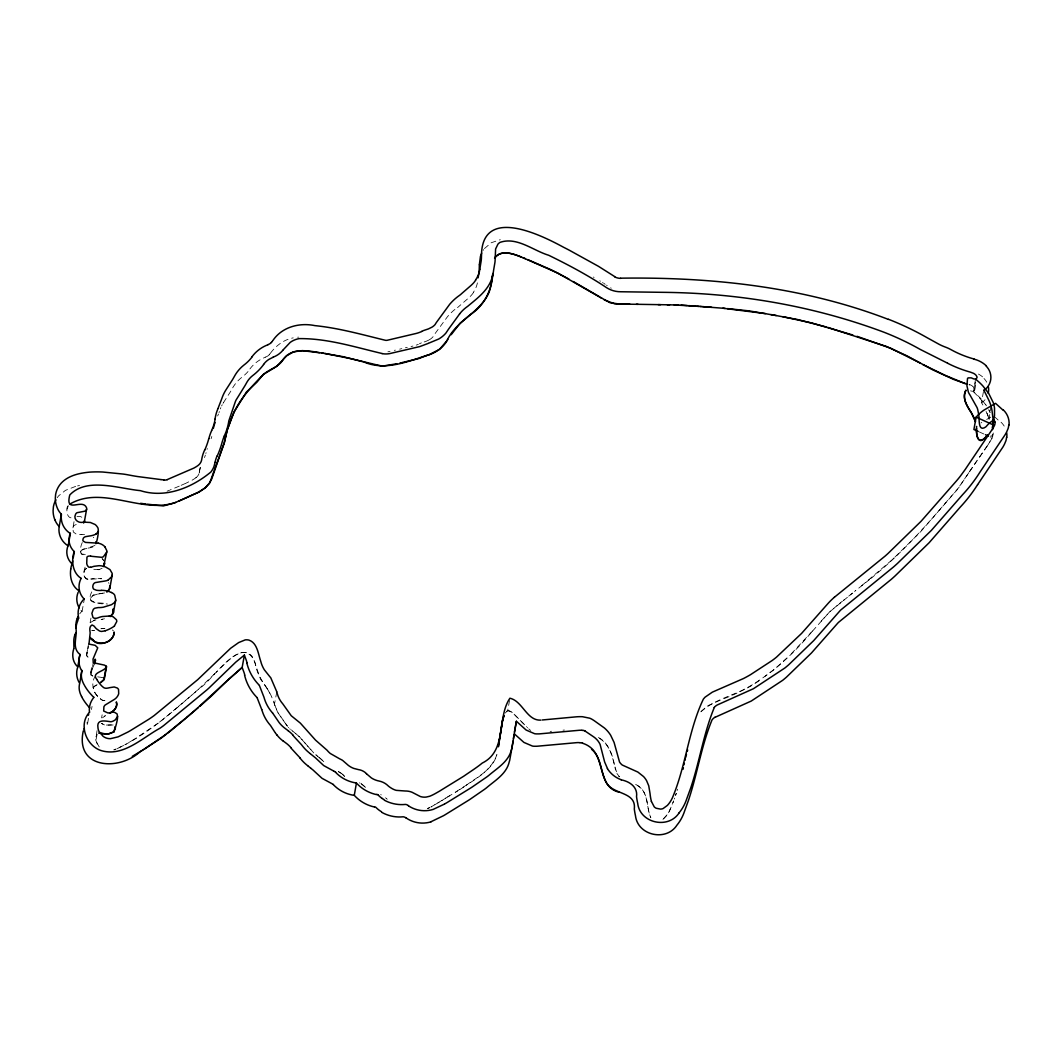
<?xml version="1.0" encoding="UTF-8"?>
<svg xmlns="http://www.w3.org/2000/svg" width="1062" height="1062" viewBox="0 0 1062 1062"><rect width="100%" height="100%" fill="white"/><g stroke="black" fill="none" stroke-linecap="round" stroke-linejoin="round"><path stroke-width="0.75" stroke-dasharray="5 3.75" d="M88.119 657.139L86.566 655.373L88.146 646.373C88.81 650.196 83.048 658.692 90.894 657.272M96.39 684.977C88.478 688.189 98.394 697.654 102.456 700.376C106.532 700.787 109.12 699.699 103.253 700.562C94.916 696.712 89.659 685.402 94.93 676.68M67.596 505.99C65.897 510.158 66.893 519.769 73.384 517.659M82.292 542.536C80.154 546.797 78.283 556.939 86.075 554.51L81.535 554.032L80.606 552.081L81.429 550.156L94.943 545.483M85.079 567.188C79.823 583.343 91.89 578.339 101.567 578.724L95.779 578.06L90.642 579.016M86.274 568.435C81.801 570.679 84.27 582.414 90.283 579.122M74.035 521.668L72.813 528.611L73.371 532.035L76.729 534.465L85.093 534.478L81.057 534.531M91.77 591.866C84.708 606.296 100.399 601.371 107.448 604.092M970.562 390.869C977.73 393.338 973.774 384.457 968.982 384.736C974.637 384.245 976.881 393.936 970.402 390.803M895 557.019L920.754 531.584L957.048 489.861L989.293 442.881L992.346 437.61L992.771 434.159L992.253 437.809L987.793 445.19M97.027 730.683L95.753 740.081L97.983 745.803M82.106 611.367L84.323 599.021M90.111 622.757L90.947 618.124M86.619 654.683L88.704 643.121M93.974 665.038L90.522 672.737L91.027 675.074L92.872 676.096L90.562 673.972L91.903 665.024M91.027 675.074L93.257 662.715M88.518 718.324L87.403 724.51L86.274 725.758M91.491 709.509L92.036 706.429M101.58 717.912L102.138 714.819M199.244 472.577L200.24 466.975M286.236 724.616L287.43 726.209L277.54 712.058L274.447 704.239L276.81 691.84M505.207 713.04L507.702 710.571L509.654 699.765M975.487 379.081L973.628 391.705L975.859 379.36M974.797 389.9L976.177 382.187M983.399 391.812L981.461 402.617A25.262 24.811 10.2 0 1 983.146 405.551L983.651 406.573M989.08 419.517L990.7 407.476M992.718 436.309L993.315 432.991M80.632 551.789C82.969 546.518 90.695 549.558 94.598 545.775M90.668 598.039L93.443 594.813L104.886 592.848M84.535 570.281L86.487 568.396M95.912 736.855L96.801 734.612M72.92 527.841L73.397 526.5A3.85 3.783 10.2 0 1 74.791 525.053L76.809 524.362M67.039 509.07L68.393 505.711M90.522 672.737L93.735 665.516M677.118 790.566L677.569 789.172M92.991 687.486L97.611 684.406M219.383 411.578L219.024 412.56M674.29 799.062L674.635 798.12M672.923 802.819L673.613 800.934L668.821 812.775L662.051 820.355L667.732 814.488L672.219 804.691M218.453 414.021L217.657 415.959M223.432 402.671L230.189 392.17A100.332 98.554 10.2 0 0 232.074 388.904A37.595 36.931 10.2 0 1 241.552 377.528A42.215 41.471 10.2 0 0 250.061 369.045M968.942 472.537L959.225 487.06L949.189 498.782M969.553 471.555L976.854 460.842M473.36 292.621L473.002 293.178A22.01 21.612 10.2 0 1 470.878 295.78L469.935 296.723A59.406 58.357 10.2 0 1 467.545 298.913L459.355 306.002A19.859 19.514 10.2 0 1 457.483 307.595M483.197 250.327L483.675 249.61M987.315 445.921L977.783 459.647M97.12 734.2L95.846 740.864L99.576 747.568L98.474 746.413M700.854 711.832C718.045 696.141 744.09 694.017 761.905 678.352M270.571 353.035C276.093 345.601 283.952 339.601 293.218 337.862M270.252 353.447L269.589 354.257A18.107 17.788 10.2 0 1 269.323 354.562L269.164 354.735M484.445 248.561L491.241 242.747L500.295 239.68M701.132 711.487L707.518 705.872L720.793 699.924M812.523 631.107L829.568 611.951L852.202 593.353M791.19 653.887L813.957 629.447M821.165 621.137L829.568 611.951L838.33 604.504M811.076 632.766C787.061 661.36 757.578 686.384 722.12 699.38M947.769 500.295C924.02 528.279 899.275 555.692 870.561 578.71M116.873 748.816C148.242 734.107 174.022 710.544 199.882 688.03C212.931 680.463 242.986 630.629 255.504 663.75C256.924 677.914 268.274 686.689 272.682 699.446M216.223 672.246L217.697 670.799M220.644 667.892C228.264 660.63 243.225 644.382 252.676 657.139M214.75 673.693L196.457 691.163L177.898 706.894M892.983 558.97L893.992 557.988M891.974 559.939L859.251 587.764M787.022 657.882L774.304 669.458L764.998 676.295M177.115 707.584L162.167 720.076M196.045 477.621L196.404 477.329A9.08 8.921 10.2 0 0 199.417 472.271M839.365 603.667L842.471 601.158M196.125 477.568L196.191 477.515A25.634 25.183 10.2 0 1 193.297 479.48L192.634 479.878A55.251 54.268 10.2 0 1 191.611 480.449L186.155 483.13M869.526 579.547L854.552 591.481M843.507 600.322L844.542 599.486M848.684 596.154L855.733 590.552M158.026 723.275L134.502 739.112M159.526 722.107L161.026 720.952M455.625 792.146C470.612 781.619 490.817 772.711 496.897 754.564C492.741 769.923 476.785 777.211 464.89 786.252M463.908 786.942L458.598 790.354M449.651 795.743L430.96 807.014L441.102 801.067M441.619 800.721L446.677 797.549M133.878 739.497L125.581 744.435M447.66 796.938L457.603 790.951M429.287 339.8L429.725 339.535A13.979 13.74 10.2 0 0 432.924 336.893A26.417 25.939 10.2 0 1 434.292 334.649L447.5 316.675A52.29 51.374 10.2 0 1 457.43 307.529M986.664 419.45L990.833 417.114M123.683 745.471L113.82 749.918L115.877 749.214M428.822 340.052L426.181 341.274A10.633 10.434 10.2 0 1 425.344 341.552L421.402 342.88M185.717 483.329L179.943 485.852M179.266 486.144L170.278 489.887M169.588 490.166L167.092 491.175M104.474 618.774L101.142 619.544L105.297 618.535M75.641 486.383L65.432 490.365L58.729 495.755A23.271 22.86 10.2 0 0 57.215 497.706M113.13 724.988L105.019 725.2L101.461 723.368L104.514 725.12L112.758 724.842M104.554 592.941L97.585 594.136M412.932 346.066L411.047 346.517M387.895 351.841L390.033 351.336M401.821 348.641L399.684 349.146M506.587 711.195L509.043 710.624L512.309 712.403L526.672 726.912M76.995 516.61L80.393 516.49L82.929 517.898M405.392 347.792L407.277 347.38M394.321 350.354L395.396 350.115M77.566 485.905L79.517 485.507M100.863 628.757L104.965 628.385M95.022 619.929L90.615 622.398L92.673 620.553L95.978 619.916M97.16 594.189C79.836 599.419 99.815 604.902 106.824 603.88M101.54 628.664L104.275 628.412M550.129 731.399L551.563 731.267M563.006 730.165L564.44 730.032M297.665 337.212L298.568 337.145M507.702 710.571L512.309 712.403L527.681 727.828M97.651 676.839L102.39 677.516L99.377 677.025M94.266 569.312L99.483 569.657L102.364 568.09L98.978 569.723L93.761 569.245M91.77 630.456L94.438 630.562L91.478 630.31M359.46 782.853L359.978 783.066M979.31 431.942L983.996 434.066M990.129 436.84L991.204 437.332L991.111 435.247M380.7 794.588L381.285 794.867M338.34 771.609L340.039 772.565M338.526 771.702L339.813 772.419M593.366 277.036L594.083 277.434M361 783.57L366.934 788.641L366.231 788.044M986.492 405.777L980.757 398.423L973.628 391.705M599.764 280.793L600.468 281.218M610.597 287.789L611.274 288.214M635.634 784.406C649.174 790.659 645.789 806.536 650.86 817.793M340.265 772.711L342.057 773.906L340.716 773.003M602.512 282.532L603.189 282.957M603.866 283.395L605.207 284.284M606.548 285.16L607.212 285.612M361.492 783.862L364.186 786.066M598.41 737.466C612.615 745.073 612.283 762.184 617.779 775.034M290.842 729.7L291.599 730.258M973.376 391.52L985.801 404.741M387.258 799.248L386.236 798.398M599.565 738.276C608.393 744.17 612.655 754.418 614.314 764.547M637.227 785.402C649.028 792.146 646.134 806.549 650.541 817.275M318.454 756.901L319.768 757.936M320.166 758.255L325.49 763.326M318.998 757.325L324.879 762.596M317.392 756.038L317.923 756.463L315.812 754.75L316.33 755.188M528.717 728.851L530.668 730.483M385.559 797.761L386.037 798.226M994.404 416.662L1000.816 422.464M112.346 629.912L113.422 630.894M290.085 729.116L289.727 728.784M618.841 776.282L619.425 776.853L616.504 772.897L614.978 767.693M364.85 786.743L365.527 787.407M93.297 537.213L93.761 537.637M313.781 752.945L299.444 736.776L292.355 730.802L299.444 736.776L313.303 752.467M343.876 775.698L344.553 776.375L342.482 774.251L343.225 774.981M267.199 688.641L260.469 679.109L253.513 659.011M267.372 688.813L271.407 696.274M102.058 558.532L103.532 560.324M983.983 378.484L984.713 379.293A16.103 15.824 10.2 0 1 986.717 382.201M102.403 558.891L103.757 560.696M288.691 727.749L288.373 727.377M108.43 582.626L108.974 583.343M285.943 724.218L277.912 712.682L274.673 704.889M986.067 411.472L986.372 412.083A41.272 40.542 10.2 0 1 986.97 413.33A35.604 34.966 10.2 0 1 988.749 418.282M988.749 409.613L989.996 412.242M989.041 410.184L990.129 412.547M271.726 697.07L272.045 697.853M273.956 702.606L274.58 704.186L272.363 698.65M986.983 413.33A37.528 36.865 10.2 0 1 989.094 419.583M985.018 399.724A16.103 15.824 10.2 0 1 981.58 402.79M978.434 374.063A26.59 26.125 10.2 0 1 984.182 378.284M477.422 282.877A26.815 26.351 10.2 0 1 473.32 292.395M419.463 343.756A25.143 24.692 10.2 0 1 421.402 342.88M418.309 344.353A32.975 32.391 10.2 0 1 416.277 345.097M269.244 354.814A9.97 9.784 10.2 0 1 265.659 357.018M249.915 368.939A35.458 34.82 10.2 0 1 265.699 357.111M220.312 408.897A41.683 40.94 10.2 0 1 220.843 407.622M221.626 405.95A41.683 40.94 10.2 0 1 222.263 404.715M223.047 403.334A41.683 40.94 10.2 0 1 223.445 402.684M211.803 436.495A43.25 42.48 10.2 0 1 211.112 438.646M207.063 449.372A46.011 45.201 10.2 0 1 207.302 448.536M206.108 452.677A74.605 73.291 10.2 0 1 205.855 453.501M205.351 455.147A74.605 73.291 10.2 0 1 204.501 457.576M199.311 472.258A37.661 36.997 10.2 0 1 200.944 465.926M81.867 611.314A17.855 17.536 10.2 0 1 80.977 610.331M79.716 613.836A20.669 20.311 10.2 0 1 81.973 611.234M87.243 724.523A19.753 19.408 10.2 0 1 87.097 722.266M1001.041 422.225A18.758 18.426 10.2 0 1 1004.904 427.349M981.089 422.902A37.555 36.891 10.2 0 1 981.792 422.41M676.228 793.38L675.605 795.279L676.228 793.38M699.871 713.266L699.871 713.266M102.523 717.819L105.403 715.602L102.523 717.819M429.831 807.558L427.521 808.527L429.831 807.558"/><path stroke-width="1.5" d="M481.577 252.61L481.577 253.3A17.961 17.642 10.2 0 1 481.551 253.991L481.431 257.601A30.068 29.537 10.2 0 1 481.086 261.464L479.812 269.204M481.564 253.446L480.754 255.278M215.135 462.209L213.966 466.537A21.399 21.014 10.2 0 1 210.794 472.099C191.545 487.923 165.38 498.556 140.357 490.644C118.413 488.507 86.712 477.064 69.773 494.972C64.702 514.818 83.009 497.308 86.686 508.233A3.385 3.319 10.2 0 1 86.394 509.879L84.894 511.18L77.022 512.707A3.85 3.783 10.2 0 0 75.614 514.154C72.853 519.345 78.442 523.566 83.287 522.185A46.887 46.051 10.2 0 0 84.495 522.172L90.35 522.477L95.036 524.469A8.602 8.443 10.2 0 1 97.213 526.818C100.771 529.819 94.505 549.983 96.084 541.766M111.497 592.463L113.422 593.645A6.239 6.133 10.2 0 1 114.723 595.224L115.731 599.791L113.461 612.615L110.222 616.597L113.236 613.504L113.116 608.977M61.277 515.136L61.384 514.141L59.047 527.495A19.368 19.023 10.2 0 0 68.034 545.788M110.342 712.629L111.444 712.337A5.217 5.124 10.2 0 1 112.054 712.217A6.611 6.505 10.2 0 1 114.603 712.376L117.059 713.863L117.563 716.399C117.975 721.815 110.753 741.541 115.267 727.072M113.461 612.615L113.249 609.469M1006.564 437.358L1006.258 439.402A15.996 15.718 10.2 0 1 1005.847 440.956L1004.493 444.168A53.764 52.821 10.2 0 1 1002.833 447.182L977.624 484.644M1008.781 425.012L1008.475 427.057A15.996 15.718 10.2 0 1 1008.064 428.61L1006.723 431.822A53.764 52.821 10.2 0 1 1005.05 434.836L979.841 472.298A152.503 149.795 10.2 0 1 962.623 494.653L931.321 530.429L897.576 563.325A192.766 189.341 10.2 0 1 893.421 567.055L840.878 609.893A31.993 31.435 10.2 0 0 840.055 610.716L813.691 640.612L788.721 664.759A132.153 129.803 10.2 0 1 784.898 667.971L753.462 688.707L717.262 704.969A10.726 10.54 10.2 0 0 714.222 707.451M70.769 568.953C69.588 576.799 71.685 586.078 78.747 590.618M59.153 526.553L59.153 526.5A20.855 20.483 10.2 0 1 54.866 519.756M513.119 741.117L509.72 760.219A49.702 48.825 10.2 0 1 509.216 761.932C506.494 773.932 495.131 780.384 486.489 787.831A88.226 86.659 10.2 0 1 484.458 789.371L470.24 799.182A131.754 129.431 10.2 0 1 467.731 800.788L446.067 814.169A89.314 87.734 10.2 0 1 443.491 815.709L430.96 821.749M513.45 738.621L514.035 734.453M115.346 728.744L115.161 726.753M581.618 730.271L580.21 730.244A33.227 32.643 10.2 0 0 579.162 730.284L539.934 733.829A50.936 50.033 10.2 0 1 538.713 733.895L536.297 733.895A14.39 14.138 10.2 0 1 534.598 733.696L526.141 730.059L516.371 721.257L511.937 747.874A49.702 48.825 10.2 0 1 511.446 749.586C508.711 761.573 497.361 768.025 488.706 775.486A88.226 86.659 10.2 0 1 486.675 777.026L472.471 786.823A131.754 129.431 10.2 0 1 469.948 788.442L448.283 801.823A89.314 87.734 10.2 0 1 445.708 803.363L444.566 804.027M104.541 564.334L104.607 563.059L103.572 566.55L106.771 551.974A4.474 4.394 10.2 0 0 106.824 550.713L104.939 546.903M478.086 277.846L478.431 275.961M107.514 591.534L109.612 588.866L109.93 585.68L109.24 589.596L106.731 592.065M72.694 560.855L72.15 563.949A16.448 16.156 10.2 0 1 70.344 562.05A16.342 16.049 10.2 0 1 67.304 548.085A16.819 16.527 10.2 0 1 68.194 545.536L70.411 533.19A16.819 16.527 10.2 0 0 69.534 535.739A16.342 16.049 10.2 0 0 72.548 549.704A16.448 16.156 10.2 0 0 74.367 551.59L73.251 557.762M84.376 521.681L86.593 509.322M81.562 696.46A25.103 24.665 10.2 0 1 80.048 692.928L79.889 692.397A16.461 16.169 10.2 0 1 79.796 682.985L81.88 670.334M109.851 588.096L112.214 574.94M106.373 666.06L103.824 680.012L100.585 682.627L104.302 679.109L106.519 666.75L104.62 665.157L93.257 662.715L93.031 659.051L97.744 647.833L95.155 645.324L88.982 644.103L90.177 632.833A28.462 27.957 10.2 0 1 89.819 629.222A6.279 6.16 10.2 0 1 90.522 626.354L91.664 625.199A1.5 1.474 10.2 0 1 92.328 625.08L93.974 626.009A21.373 20.988 10.2 0 1 94.571 626.686L95.447 627.748A21.625 21.24 10.2 0 0 96.363 628.77L99.403 630.921A6.956 6.837 10.2 0 0 101.647 631.439L105.324 630.815M89.62 712.151C78.283 723.939 85.796 745.046 100.425 750.343C122.674 757.671 141.976 737.984 159.95 728.24A131.462 129.126 10.2 0 0 163.654 725.585L206.745 690.008A139.985 137.502 10.2 0 0 209.002 687.99L235.764 662.144L244.379 655.095L242.163 667.454L244.167 672.896A26.603 26.125 10.2 0 1 244.751 675.127M514.42 732.076L516.371 721.257M978.235 431.464L973.907 429.499L976.124 417.154L978.195 414.884A37.555 36.891 10.2 0 1 984.023 410.065L995.559 403.348L1003.032 410.118M992.32 427.787L994.51 415.507L994.523 408.22A28.807 28.302 10.2 0 0 993.275 402.644L988.722 393.431L982.987 386.077A66.826 65.632 10.2 0 0 979.031 382.108L975.859 379.36M992.598 429.606L993.089 419.795M478.524 275.536L478.843 273.81A30.068 29.537 10.2 0 0 479.201 269.947L479.32 266.35A17.961 17.642 10.2 0 0 479.347 265.792L479.36 264.823M115.692 600.269L115.599 600.72A4.726 4.633 10.2 0 1 114.855 602.287L111.563 604.663L103.359 607.198A25.621 25.169 10.2 0 1 98.195 607.57L94.89 608.194A5.151 5.058 10.2 0 0 93.244 609.508L91.876 613.358L92.965 617.38A2.96 2.907 10.2 0 0 94.292 618.217L96.058 618.323A10.447 10.262 10.2 0 0 98.421 617.659A21.293 20.921 10.2 0 1 102.403 616.531L109.267 616.026M683.065 769.26L683.384 767.76M684.034 764.773L684.353 763.286M993.554 420.857L993.713 420.074A26.311 25.846 10.2 0 0 989.877 422.782L988.496 423.99A27.904 27.413 10.2 0 0 987.01 425.583L986.346 426.34A8.363 8.217 10.2 0 1 985.602 427.043C977.956 432.194 979.562 419.53 978.766 415.308A57.428 56.405 10.2 0 0 978.474 413.277L977.677 409.428A20.616 20.258 10.2 0 0 977.027 407.529L970.004 395.037A16.302 16.01 10.2 0 1 968.371 392.09L966.924 385.772L967.522 378.484A2.243 2.204 10.2 0 1 968.252 377.873L971.186 377.86A14.244 13.992 10.2 0 1 972.142 378.245L972.619 378.457A10.421 10.235 10.2 0 0 973.588 378.829A8.443 8.297 10.2 0 0 974.173 378.988L975.792 379.015A1.633 1.606 10.2 0 0 976.323 378.722L977.013 377.554A1.752 1.726 10.2 0 0 977.027 376.957L976.283 375.536A8.974 8.815 10.2 0 0 976.005 375.205A9.027 8.868 10.2 0 0 973.429 373.293L970.429 372.151A120.139 118.015 10.2 0 1 947.583 363.231M117.563 716.399L115.439 719.731A6.239 6.12 10.2 0 1 114.882 720.116L113.262 721.058A8.695 8.549 10.2 0 1 110.873 721.762C105.536 721.085 96.376 718.655 97.969 727.722A11.032 10.832 10.2 0 0 98.992 731.466L103.067 736.285A11.217 11.018 10.2 0 0 110.501 738.674L118.094 736.855L127.812 732.09A88.996 87.416 10.2 0 0 130.387 730.629L148.707 719.332A121.652 119.502 10.2 0 0 154.216 715.509L197.718 679.667L230.6 648.298L238.684 642.563L245.203 639.895A10.248 10.076 10.2 0 1 248.827 640.067C257.362 642.855 258.159 653.927 260.748 661.294A30.705 30.161 10.2 0 0 264.305 669.75L269.934 676.826A16.063 15.771 10.2 0 1 270.757 677.768L276.81 691.84M685.03 760.299L685.375 758.812M685.733 757.325L686.464 754.365M106.771 551.974L103.492 556.621A5.084 4.991 10.2 0 1 101.713 557.311L91.876 556.342A16.607 16.315 10.2 0 1 91.199 556.236L90.682 556.156M502.738 719.651L498.357 746.798L502.167 721.934L504.025 715.509L503.03 718.496M73.796 648.776C71.712 654.909 72.641 662.422 77.765 666.803L79.982 654.457C71.499 647.807 77.287 637.399 76.039 628.77A19.687 19.342 10.2 0 1 77.672 621.084L78.535 618.177M73.928 648.298L73.809 641.116A19.687 19.342 10.2 0 1 74.831 634.996M208.842 438.686L209.294 437.026A46.011 45.201 10.2 0 1 211.683 430.522M687.247 751.418L687.658 749.945M480.489 256.048L479.36 264.69M83.287 730.908C74.951 768.822 118.798 771.238 139.972 751.803M215.095 422.596L214.856 423.22A38.325 37.648 10.2 0 0 214.471 424.296M218.042 408.392L218.4 407.476A43.768 42.984 10.2 0 0 218.745 406.534L221.772 398.728A41.683 40.94 10.2 0 1 225.662 390.325L232.405 379.824A100.332 98.554 10.2 0 0 234.304 376.545A37.595 36.931 10.2 0 1 243.782 365.182A42.215 41.471 10.2 0 0 252.278 356.686M217.922 408.711L217.086 410.861A38.325 37.648 10.2 0 0 215.082 418.972M323.485 353.261L302.338 350.633L293.563 351.827L286.78 355.704L276.704 366.363L263.31 374.461L256.898 382.214L246.477 391.971L234.105 411.87L227.401 429.433L224.281 442.854L211.75 478.882L209.214 483.595L204.661 488.294L198.328 492.37L175.018 502.684M230.759 420.326L227.056 430.668L224.281 442.854L209.811 482.706L205.524 487.577L199.444 491.746L179.956 500.653M231.171 419.317C237.211 401.954 249.756 388.4 262.287 375.576C268.567 369.032 278.841 367.638 283.435 359.062C291.931 347.619 307.396 350.579 319.45 352.637M84.017 729.236L84.389 728.532M75.933 632.594L75.548 633.377A19.687 19.342 10.2 0 0 74.99 634.572M106.519 666.75C104.235 671.941 90.881 672.339 96.841 679.414M475.683 280.129L475.311 280.687A22.01 21.612 10.2 0 1 473.094 283.435L472.165 284.377A59.406 58.357 10.2 0 1 469.762 286.554L461.585 293.656A19.859 19.514 10.2 0 1 459.7 295.236A52.29 51.374 10.2 0 0 449.691 304.29L436.509 322.304A26.417 25.939 10.2 0 0 435.128 324.521A13.979 13.74 10.2 0 1 431.942 327.176L428.411 328.915A10.633 10.434 10.2 0 1 427.561 329.193L423.619 330.521A25.143 24.692 10.2 0 0 421.694 331.41M447.806 339.389C443.412 347.752 435.314 353.301 426.26 355.637M446.465 341.26L439.549 349.358L429.353 354.549M447.142 340.318C456.195 320.963 478.391 313.33 487.923 294.692C491.109 289.037 492.157 276.757 492.834 273.478C491.865 289.926 484.471 305.537 470.254 314.657M451.177 334.703L460.098 323.193L469.842 315.042M459.567 314.007L448.323 329.446A32.046 31.475 10.2 0 0 447.806 330.255L445.828 333.176A28.196 27.692 10.2 0 1 438.686 339.043L428.49 343.278M714.288 707.504C703.96 732.541 699.911 759.449 691.641 785.123A138.83 136.361 10.2 0 1 690.672 788.07L686.079 800.695A43.197 42.44 10.2 0 1 679.096 812.828M272.788 340.676C281.881 326.95 299.378 322.41 314.883 325.622C338.884 328.039 362.062 334.61 385.413 340.291A5.005 4.912 10.2 0 0 387.431 340.225L415.574 333.601A32.975 32.391 10.2 0 0 421.733 331.49M272.39 341.194L271.806 341.911A18.107 17.788 10.2 0 1 271.553 342.203L271.381 342.389M282.651 350.38L290.258 342.349A21.067 20.696 10.2 0 1 299.245 338.619C327.481 338.313 354.881 347.115 382.147 353.527M679.122 812.855C668.396 829.488 639.921 823.236 637.704 803.363A74.088 72.774 10.2 0 1 636.536 796.673C637.904 786.969 629.567 781.459 621.19 779.84M83.54 523.048L84.177 522.238A3.385 3.319 10.2 0 0 84.456 520.592M226.976 680.928L242.163 667.454L228.157 679.746M195.78 709.655L227.56 680.344M226.379 681.525L211.524 695.902M211.139 696.274L199.961 706.203M114.404 625.903L116.767 621.535A4.527 4.447 10.2 0 0 116.369 619.664L113.143 616.783A10.461 10.275 10.2 0 0 109.267 616.053M142.268 750.396L161.424 737.944L186.885 717.262M185.372 718.602L171.075 730.497M186.381 717.713L196.377 709.164M187.39 716.81L195.182 710.159M69.574 504.238C102.709 484.684 141.551 514.42 175.721 502.392M965.756 390.391C960.38 402.06 972.739 411.1 975.46 421.787L971.478 412.972M834.413 597.242L885.031 556.156A181.735 178.509 10.2 0 0 888.097 553.395L920.993 521.362L955.654 481.829A102.35 100.532 10.2 0 0 957.008 480.263A124.121 121.918 10.2 0 0 960.367 476.121L965.079 469.656A141.618 139.109 10.2 0 0 966.858 467.001L992.519 428.929A54.308 53.352 10.2 0 0 994.39 425.65A7.168 7.049 10.2 0 0 995.028 422.172M196.974 708.673L198.169 707.69M167.252 733.457L169.575 731.652M166.097 734.36L144.047 749.307M169.96 731.373L170.703 730.789M966.022 390.219C961.588 397.533 967.044 406.374 971.318 412.614M98.819 733.125L107.448 734.214L113.103 732.169L108.045 734.187L99.337 733.006M95.992 533.974L97.943 532.155A3.651 3.584 10.2 0 0 98.341 531.053M142.852 750.037L132.285 756.356M140.489 751.484L141.671 750.768M110.05 712.987C114.165 711.221 118.081 706.575 116.329 701.902C118.134 706.854 113.86 711.407 109.585 713.252M444.341 804.146L433.177 809.403A28.515 28.01 10.2 0 1 408.405 805.792M715.045 717.315L751.246 701.053L782.667 680.317A132.153 129.803 10.2 0 0 786.491 677.105L811.474 652.957L837.838 623.062A31.993 31.435 10.2 0 1 838.661 622.239L891.204 579.401A192.766 189.341 10.2 0 0 895.346 575.67L929.091 542.775L960.38 506.972A152.503 149.795 10.2 0 0 977.598 484.63M428.172 343.438L419.769 346.584L391.573 353.155A20.297 19.939 10.2 0 1 382.121 353.633M428.995 354.655C408.286 361.332 385.493 371.275 363.934 361.996M108.058 580.144L111.829 576.507A5.974 5.868 10.2 0 0 112.147 573.334L109.983 569.604L105.629 567.028A17.072 16.766 10.2 0 0 98.992 565.688L93.974 566.325A16.886 16.58 10.2 0 0 93.044 566.604L92.314 566.842A13.142 12.917 10.2 0 1 90.682 567.281M425.942 355.797L418.773 358.584L402.086 362.554M273.16 357.23L269.031 359.314A19.541 19.196 10.2 0 0 263.562 364.439M178.549 501.237L179.252 500.945M174.314 502.976L163.269 505.95L147.127 504.171M167.252 479.586L193.828 468.103A55.251 54.268 10.2 0 0 194.864 467.519L195.527 467.134A25.634 25.183 10.2 0 0 198.275 465.289L198.634 464.983A9.08 8.921 10.2 0 0 201.634 459.926A37.661 36.997 10.2 0 1 204.674 449.956M396.763 363.748L382.254 366.217L352.398 359.022M399.962 363.031L401.024 362.792M89.659 637.479C96.669 646.572 113.236 644.594 114.152 632.023C115.028 640.944 98.195 648.444 92.792 639.563M90.682 567.254L88.969 567.174A2.164 2.124 10.2 0 1 88.319 566.803L87.323 565.369A9.651 9.478 10.2 0 1 86.739 563.55L86.938 557.284A2.044 2.005 10.2 0 1 87.721 556.395L89.155 556.01A9.279 9.12 10.2 0 1 90.682 556.169M542.244 719.983L576.666 716.797A50.272 49.383 10.2 0 1 582.454 716.717L589.742 718.204A16.434 16.142 10.2 0 1 592.437 719.558A94.969 93.283 10.2 0 1 594.229 720.7L604.437 728.001A32.232 31.661 10.2 0 1 610.677 735.276L614.088 742.444L619.531 762.012A12.306 12.08 10.2 0 0 622.292 765.052L637.864 772.061L643.532 776.548A22.289 21.89 10.2 0 1 646.639 780.782L648.736 785.8L650.024 793.447A62.804 61.689 10.2 0 0 651.378 801.438M540.797 720.116C526.792 720.925 522.597 701.026 509.919 698.225C496.591 717.62 507.437 750.661 482.228 763.087C476.519 767.813 470.2 771.689 464.147 775.937A49.463 48.587 10.2 0 1 462.806 776.787L441.288 790.048A64.224 63.096 10.2 0 1 438.699 791.628L435.964 793.181A52.131 51.202 10.2 0 1 429.765 796.234L426.26 797.058A13.501 13.262 10.2 0 1 420.3 796.513L412.096 792.279A17.098 16.793 10.2 0 0 405.259 791.004L396.285 790.354A17.39 17.072 10.2 0 1 391.705 788.376L391.028 787.951A19.023 18.678 10.2 0 1 388.227 785.92A17.563 17.244 10.2 0 0 379.187 781.061A21.598 21.213 10.2 0 1 371.395 777.942L366.417 773.707M620.633 278.178C711.367 276.903 803.177 286.607 888.39 319.41M620.089 304.104L610.106 302.75L600.388 297.36M629.859 304.197L614.646 303.825L604.238 299.882M621.721 304.117L638.01 304.316M658.201 304.635L669.618 304.834M636.377 304.29L660.484 304.675M667.334 304.794L678.737 305.02M674.171 304.927L701.424 306.533M681.021 305.073L687.326 305.524M579.401 742.63L577.993 742.59A33.227 32.643 10.2 0 0 576.945 742.63L537.704 746.174A50.936 50.033 10.2 0 1 536.496 746.254L534.08 746.254A14.39 14.138 10.2 0 1 532.381 746.042L523.924 742.418L514.632 734.121M89.885 637.439L92.646 639.39M696.845 306.241L699.141 306.387M695.69 306.161L688.588 305.63M700.283 306.467L725.107 308.405M702.579 306.613L711.686 307.316M722.877 308.219L765.423 313.582M727.351 308.591L748.896 310.861L776.229 315.533M581.936 730.298L582.998 730.43M579.719 742.657L580.781 742.776M161.052 479.586L163.814 479.918M160.906 479.573L137.808 476.572A175.602 172.482 10.2 0 1 132.83 475.749L126.909 474.648A130.546 128.236 10.2 0 0 123.219 474.064L102.855 472.032A109.89 107.952 10.2 0 0 89.659 472.125C79.438 473.094 68.167 475.444 60.959 483.409A23.271 22.86 10.2 0 0 55.622 494.454L55.317 498.184A25.276 24.824 10.2 0 0 57.056 507.424A20.855 20.483 10.2 0 0 61.317 514.207M583.104 730.43L583.423 730.47A4.66 4.58 10.2 0 1 584.91 730.868M140.556 503.322L143.184 503.653M144.498 503.826L145.813 503.999M322.144 353.049L342.973 356.659L359.58 360.881M324.839 353.46L351.549 358.797M782.813 316.688L811.673 322.954L852.839 335.008M770.919 314.591L797.575 319.529L826.037 326.923M98.381 543.173L85.425 542.403L83.194 541.062A2.336 2.297 10.2 0 1 82.836 540.027L83.274 538.315A3.85 3.77 10.2 0 1 85.717 536.629L89.5 535.991A19.806 19.448 10.2 0 0 96.058 534.093M361.027 361.253L362.474 361.624M827.816 327.428L886.358 346.424L906.908 355.823L932.914 369.908L953.716 379.453L966.725 384.072M857.047 336.322L890.991 348.376L920.462 363.151M965.252 383.634L944.49 375.085M582.666 743.267C601.331 749.321 598.729 768.822 606.402 782.667C612.947 794.947 636.43 791.256 634.306 809.018A74.088 72.774 10.2 0 0 635.474 815.722C637.718 835.582 666.166 841.834 676.906 825.201A43.197 42.44 10.2 0 0 683.888 813.067L688.442 800.416A138.83 136.361 10.2 0 0 689.411 797.469C697.681 771.795 701.73 744.887 712.058 719.85A10.726 10.54 10.2 0 1 714.978 717.222M521.03 256.938C512.986 253.659 500.587 249.265 494.573 258.132C502.114 248.057 516.039 255.026 525.345 258.677M522.982 257.721L557.988 273.16L601.676 298.196M618.973 792.186C597.773 786.796 605.685 760.511 591.561 749.294M527.721 259.632L551.125 269.775L568.927 279.094M333.548 770.985L323.684 765.556L316.33 758.666A8.523 8.363 10.2 0 0 315.069 757.525L310.423 753.781M333.68 771.039L335.605 772.101M976.124 417.154L993.421 424.973M985.443 434.716L988.324 436.017M947.596 363.191L920.21 349.411A277.54 272.629 10.2 0 0 883.916 332.207C813.24 305.763 738.05 293.006 662.715 292.329L620.686 291.758A25.515 25.063 10.2 0 1 606.429 287.576C588.069 275.35 568.528 264.929 548.722 255.278C533.137 250.592 516.968 236.507 500.069 242.362A9.425 9.253 10.2 0 0 497.919 244.167L495.609 248.986L495.065 261.133A28.395 27.891 10.2 0 1 494.905 262.566L493.538 270.637A33.772 33.174 10.2 0 1 492.489 276.147C489.277 289.621 477.714 297.931 467.705 306.321A37.037 36.373 10.2 0 0 459.554 313.98M943.6 374.607L922.918 364.571M584.883 730.921L593.791 736.948A19.036 18.691 10.2 0 1 600.096 744.409L604.636 761.958L607.477 768.556M573.228 281.536L599.114 296.524M614.725 276.611L598.45 266.31L569.816 250.499A226.657 222.635 10.2 0 0 563.71 247.34C543.293 236.255 484.604 206.174 481.577 252.331M383.807 799.474L382.24 798.478M381.577 811.819L380.023 810.824A25.687 25.236 10.2 0 1 376.333 807.81L376.174 807.651A4.022 3.956 10.2 0 0 374.528 806.695M342.721 760.498L346.783 764.029A19.992 19.634 10.2 0 0 353.765 768.41L358.359 769.592A13.886 13.633 10.2 0 1 366.483 773.64M342.256 760.219L342.03 760.073A18.678 18.346 10.2 0 0 339.787 758.905L330.362 753.529A23.019 22.621 10.2 0 1 327.096 750.25L315.52 740.108L300.347 723.129L291.253 715.748L282.837 703.92A25.953 25.488 10.2 0 1 277.275 693.605A12.797 12.571 10.2 0 0 277.076 693.074L276.678 691.893M333.375 784.46L322.051 778.327L314.1 771.025A8.523 8.363 10.2 0 0 312.852 769.884L311.033 768.423M80.977 578.259C73.902 573.732 71.804 564.453 72.986 556.594A18.399 18.067 10.2 0 1 74.327 551.576M408.485 805.686L408.379 805.62A5.363 5.27 10.2 0 0 405.445 804.425A35.75 35.126 10.2 0 1 384.271 800.164M406.149 817.966L406.268 818.045A28.515 28.01 10.2 0 0 430.999 821.855M282.744 740.652L286.143 743.188A27.838 27.346 10.2 0 1 290.829 747.542M103.479 677.888L104.302 679.109M288.373 730.842L284.961 728.293A30.493 29.962 10.2 0 1 279.08 722.492L273.173 713.823A11.855 11.655 10.2 0 0 272.562 712.921M308.206 766.127L310.914 768.33M310.117 753.542L308.617 752.308A41.431 40.688 10.2 0 1 302.152 745.564A27.692 27.2 10.2 0 0 300.081 743.188L293.869 736.444A40.728 39.998 10.2 0 1 292.966 735.262M307.9 765.888L306.4 764.667A41.431 40.688 10.2 0 1 299.922 757.91M378.391 795.305L378.55 795.465A25.687 25.236 10.2 0 0 382.24 798.491M89.792 707.903L89.42 707.504A49.569 48.693 10.2 0 1 82.517 698.305M986.213 366.125L986.943 366.948A16.103 15.824 10.2 0 1 983.797 390.444M276.824 734.864L275.562 733.192M275.204 732.714L270.956 726.169A11.855 11.655 10.2 0 0 270.332 725.266A39.891 39.188 10.2 0 1 261.783 709.535M84.655 685.707L84.774 685.933A49.569 48.693 10.2 0 0 91.677 695.132L92.394 695.942A19.753 19.395 10.2 0 0 93.708 697.163M82.305 697.84L81.562 696.46M84.402 685.255L83.845 684.233A25.103 24.665 10.2 0 1 82.265 680.569L82.106 680.052A16.461 16.169 10.2 0 1 82.013 670.64M259.433 685.587L263.947 697.163A39.891 39.188 10.2 0 0 272.522 712.947M257.216 697.946L261.717 709.509M244.379 655.095L246.384 660.551A26.603 26.125 10.2 0 1 246.968 662.781M651.418 801.425L654.232 806.854A7.341 7.222 10.2 0 0 656.303 808.275L660.498 809.098A8.138 7.992 10.2 0 0 663.086 808.567L667.44 805.368A29.988 29.457 10.2 0 0 673.122 796.115C685.999 764.68 688.707 729.833 703.349 699.141A38.086 37.409 10.2 0 1 705.075 697.163L712.376 692.132L743.506 678.525A140.197 137.715 10.2 0 0 750.582 674.635L771.968 660.644A83.5 82.026 10.2 0 0 776.534 657.112L801.584 633.417L827.723 603.827A65.884 64.729 10.2 0 1 834.413 597.242M995.067 422.172L994.616 421.096A6.319 6.213 10.2 0 0 993.727 420.087M993.036 419.145L992.067 410.967A51.892 50.976 10.2 0 0 991.536 408.14L990.979 405.923A36.334 35.683 10.2 0 0 988.603 399.737L985.377 393.205A25.262 24.811 10.2 0 0 983.691 390.258M96.151 542.191L96.164 543.014M988.417 387.072A16.103 15.824 10.2 0 1 988.204 393.391M213.343 428.477A38.325 37.648 10.2 0 1 214.046 425.676M54.799 502.047A23.271 22.86 10.2 0 0 53.405 506.813L53.1 510.53A25.276 24.824 10.2 0 0 54.839 519.769M55.317 500.919A23.271 22.86 10.2 0 1 55.888 499.817M70.782 568.953A18.399 18.067 10.2 0 1 71.698 564.957M71.884 564.44A18.399 18.067 10.2 0 1 72.097 563.922M79.199 607.836A17.855 17.536 10.2 0 1 78.163 592.291M78.654 591.229A17.855 17.536 10.2 0 1 78.933 590.711M76.052 628.213A20.669 20.311 10.2 0 1 77.008 618.987M77.194 618.482A20.669 20.311 10.2 0 1 78.057 616.531M79.345 682.839A19.01 18.665 10.2 0 1 77.845 666.83M88.372 715.244A19.753 19.408 10.2 0 1 88.704 714.447M257.084 697.601A48.016 47.166 10.2 0 1 244.579 675.166M282.704 740.692A30.493 29.962 10.2 0 1 276.85 734.838M290.736 747.608A40.728 39.998 10.2 0 0 291.652 748.79L297.864 755.533A27.692 27.2 10.2 0 1 299.962 757.883M353.991 795.332A35.232 34.608 10.2 0 1 333.269 784.552M374.315 806.974A37.728 37.064 10.2 0 1 354.283 795.332L356.434 783.039A37.728 37.064 10.2 0 0 376.545 794.615M382.041 812.51A35.75 35.126 10.2 0 0 403.175 816.797A5.363 5.27 10.2 0 1 406.096 818.019M581.206 742.803A4.66 4.58 10.2 0 1 582.693 743.214M1006.71 432.964A18.758 18.426 10.2 0 1 1006.829 437.385M974.159 359.208A26.59 26.125 10.2 0 1 986.412 365.925M974.186 359.062A104.753 102.895 10.2 0 1 954.141 351.336L949.295 348.761A44.445 43.661 10.2 0 0 945.061 346.969A53.472 52.529 10.2 0 1 938.901 344.207L926.94 337.61A285.505 280.448 10.2 0 0 888.456 319.277M620.633 278.363A12.877 12.651 10.2 0 1 614.606 276.824M479.878 269.217A26.815 26.351 10.2 0 1 475.55 280.036M271.46 342.468A9.97 9.784 10.2 0 1 267.889 344.659M252.132 356.58A35.458 34.82 10.2 0 1 267.929 344.765M215.148 418.986A43.25 42.48 10.2 0 1 211.63 430.495M208.776 438.672A74.605 73.291 10.2 0 1 204.78 449.996M167.292 479.705A8.815 8.655 10.2 0 1 163.8 480.051M70.251 533.443A19.368 19.023 10.2 0 1 61.357 515.15M84.084 598.955A17.855 17.536 10.2 0 1 81.163 578.365M78.707 618.137A20.669 20.311 10.2 0 1 84.19 598.888M81.562 670.48A19.01 18.665 10.2 0 1 80.075 654.484M89.46 712.177A19.753 19.408 10.2 0 1 93.921 697.336M259.301 685.255A48.016 47.166 10.2 0 1 246.796 662.821M288.32 730.895A27.838 27.346 10.2 0 1 293.046 735.183M356.208 782.973A35.232 34.608 10.2 0 1 335.486 772.207M376.744 794.349A4.022 3.956 10.2 0 1 378.457 795.226M621.23 779.747A27.001 26.523 10.2 0 1 607.398 768.609M1003.271 409.879A18.758 18.426 10.2 0 1 1009.046 425.039M109.97 712.721A8.045 7.912 10.2 0 1 107.766 712.894L103.691 711.022L103.89 706.788A8.138 7.992 10.2 0 1 105.085 705.062L114.112 699.566A10.501 10.315 10.2 0 0 118.705 693.751L118.546 689.543A4.421 4.341 10.2 0 0 117.364 688.07L114.178 686.968L109.758 687.658A31.276 30.732 10.2 0 0 108.085 688.043L106.306 688.282A5.469 5.376 10.2 0 1 103.572 687.539L101.594 685.8A41.511 40.768 10.2 0 1 96.761 679.454M114.51 626.036A34.342 33.732 10.2 0 1 105.297 630.735M101.341 590.313A22.806 22.408 10.2 0 1 111.457 592.53M101.341 590.459A25.169 24.718 10.2 0 1 96.456 590.26L93.761 589.158A2.841 2.801 10.2 0 1 93.204 588.441L92.845 587.22A5.443 5.35 10.2 0 1 92.832 586.065L93.217 584.618A4.036 3.956 10.2 0 1 95.288 582.587L101.063 581.631A37.409 36.745 10.2 0 0 102.722 581.392L104.421 581.113A19.713 19.355 10.2 0 0 108.085 580.21M98.368 543.226A11.31 11.111 10.2 0 1 104.992 546.864M215.161 462.209A23.935 23.51 10.2 0 1 217.126 455.917M217.245 455.97A91.066 89.46 10.2 0 0 222.303 441.566L222.635 440.597A32.51 31.926 10.2 0 1 224.321 436.084M224.255 436.057A56.79 55.795 10.2 0 0 228.848 420.791L234.941 402.87A23.762 23.337 10.2 0 1 236.056 400.055L244.791 385.957A109.957 108.019 10.2 0 0 246.437 383.077A23.815 23.404 10.2 0 1 252.358 375.855A55.768 54.786 10.2 0 0 263.641 364.492M282.718 350.447A23.245 22.833 10.2 0 1 273.133 357.177M976.456 426.698A37.555 36.891 10.2 0 1 976.761 426.406M95.514 660.179L94.491 664.055L95.168 659.157L95.514 660.179M984.793 437.942C977.664 446.133 976.097 433.137 976.536 427.654C975.766 440.186 980.014 444.646 988.085 434.743L984.793 437.942"/></g></svg>
